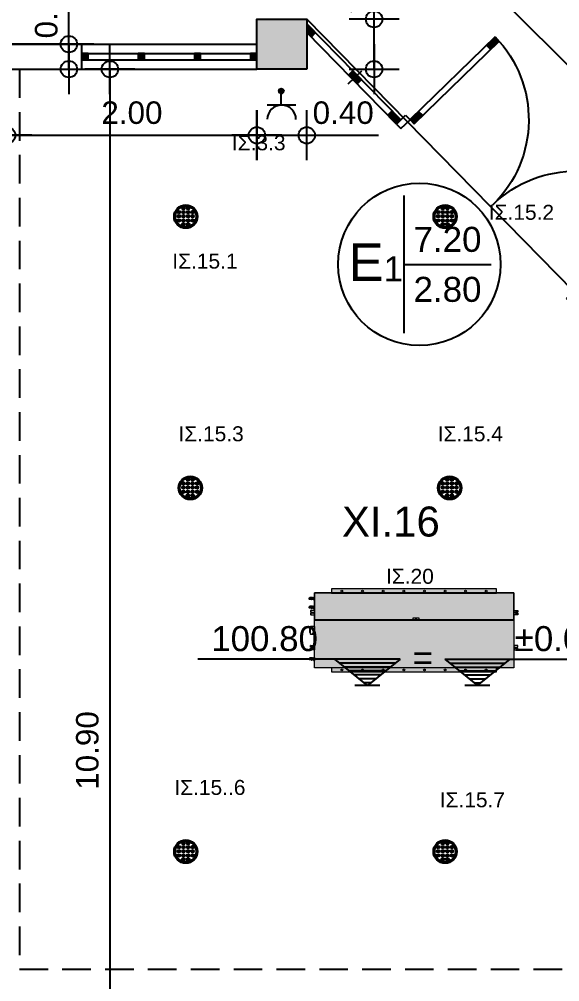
# Model space of a CAD drawing. Header units: metres. Extents: x 0 to 132, y -109 to 310.
# Drawn here: x 33.32 to 37.64, y 25.38 to 33.08 of the extents above; entities that cross this region are included whole.
import ezdxf
from ezdxf.enums import TextEntityAlignment as Align

# ---------------------------------------------------------------- set-up
doc = ezdxf.new("R2010")
doc.units = ezdxf.units.M
doc.header["$LTSCALE"] = 0.036
doc.linetypes.add('HIDDEN', pattern=[9.525, 6.35, -3.175])
doc.layers.get('0').update_dxf_attribs({"color": 252})
doc.layers.get('Defpoints').update_dxf_attribs({"color": 252})
for name, color, linetype in [('arxitektonika', 254, 'Continuous'), ('DIMBLK', 252, 'Continuous'), ('electext', 20, 'Continuous'), ('HLEK-SYMBOL', 3, 'Continuous'), ('HLEK_FL001_SYMBOLS', 230, 'Continuous'), ('mihanologika text', 20, 'Continuous'), ('Parathira', 252, 'Continuous')]:
    doc.layers.add(name, color=color, linetype=linetype)
doc.layers.add('axel', color=170, linetype='Continuous', lineweight=0)
doc.styles.add('COMU-N', font='arial.ttf')
doc.styles.get("Standard").update_dxf_attribs({"font": 'arial.ttf'})
doc.dimstyles.new('CADWDOT', dxfattribs={"dimscale": 0.1, "dimtxt": 1.8, "dimasz": 0.08, "dimexe": 2, "dimexo": 0, "dimgap": 0.09, "dimtad": 0, "dimrnd": 0.001, "dimzin": 0, "dimdsep": 46, "dimtxsty": 'Standard', "dimblk1": 'ARTDIM', "dimblk2": 'ARTDIM', "dimsah": 1, "dimcen": 0.09, "dimdle": 0.05, "dimse1": 1, "dimse2": 1, "dimadec": 0, "dimazin": 0, "dimtfac": 1, "dimtmove": 0, "dimatfit": 3, "dimldrblk": 'ARTDIM', "dimfxl": 2, "dimtvp": 0.9999, "dimtolj": 1, "dimtzin": 0, "dimarcsym": 0})

# ---------------------------------------------------------------- blocks, each defined once
blk = doc.blocks.new('A$C0B4D681C')
at = {"layer": 'Parathira'}
for p, q in [((0, 0.025), (0, -0.025)), ((0.05, 0.025), (0, 0.025)), ((0, 0.025), (1.4, 0.025)), ((0, 0.015), (0.05, 0.015)), ((0, 0.005), (0.05, 0.005)), ((0.05, -0.025), (0.05, 0.025)), ((0.45, 0.025), (0.45, -0.025)), ((0.5, 0.025), (0.45, 0.025)), ((0.45, 0.015), (0.5, 0.015)), ((0.45, 0.005), (0.5, 0.005)), ((0.5, -0.025), (0.5, 0.025)), ((0.9, 0.025), (0.9, -0.025)), ((0.95, 0.025), (0.9, 0.025)), ((0.9, 0.015), (0.95, 0.015)), ((0.9, 0.005), (0.95, 0.005)), ((0.95, -0.025), (0.95, 0.025)), ((1.35, 0.025), (1.35, -0.025)), ((1.4, 0.025), (1.35, 0.025)), ((1.35, 0.015), (1.4, 0.015)), ((1.35, 0.005), (1.4, 0.005)), ((1.4, -0.025), (1.4, 0.025)), ((0, -0.005), (0.05, -0.005)), ((0, -0.015), (0.05, -0.015)), ((0, -0.025), (0.05, -0.025)), ((0, -0.025), (1.4, -0.025)), ((0.45, -0.005), (0.5, -0.005)), ((0.45, -0.015), (0.5, -0.015)), ((0.45, -0.025), (0.5, -0.025)), ((0.9, -0.005), (0.95, -0.005)), ((0.9, -0.015), (0.95, -0.015)), ((0.9, -0.025), (0.95, -0.025)), ((1.35, -0.005), (1.4, -0.005)), ((1.35, -0.015), (1.4, -0.015)), ((1.35, -0.025), (1.4, -0.025))]:
    blk.add_line(p, q, dxfattribs=at)
blk = doc.blocks.new('ARTDIM')
at = {"layer": 'DIMBLK'}
for p, q in [((0, -24.9975), (0, 24.9975)), ((-24.9975, 0), (24.9975, 0))]:
    blk.add_line(p, q, dxfattribs=at)
blk.add_circle((0, 0), 8.25, dxfattribs=at)
blk = doc.blocks.new('*D220')
at = {"layer": 'arxitektonika', "color": 0, "lineweight": -2}
blk.add_line((33.2262, 32.1546), (35.2102, 32.1546), dxfattribs=at)
at = {"layer": 'Defpoints', "color": 0, "transparency": 16777216}
for p in [(33.2182, 32.683), (35.2182, 32.683), (35.2182, 32.1546)]:
    blk.add_point(p, dxfattribs=at)
at = {"layer": 'arxitektonika', "color": 0, "lineweight": -2, "xscale": 0.008, "yscale": 0.008, "zscale": 0.008, "rotation": 180}
blk.add_blockref('ARTDIM', (33.2182, 32.1546), dxfattribs=at)
at = {"layer": 'arxitektonika', "color": 0, "lineweight": -2, "xscale": 0.008, "yscale": 0.008, "zscale": 0.008}
blk.add_blockref('ARTDIM', (35.2182, 32.1546), dxfattribs=at)
at = {"layer": 'arxitektonika', "color": 0, "insert": (34.2182, 32.3345), "char_height": 0.18, "attachment_point": 5}
blk.add_mtext('\\A1;2.00', dxfattribs=at)
blk = doc.blocks.new('*D221')
at = {"layer": 'arxitektonika', "color": 0, "lineweight": -2}
for p, q in [((35.2262, 32.1546), (35.6102, 32.1546)), ((35.6182, 32.1546), (36.1927, 32.1546))]:
    blk.add_line(p, q, dxfattribs=at)
at = {"layer": 'Defpoints', "color": 0, "transparency": 16777216}
for p in [(35.2182, 32.683), (35.6182, 32.683), (35.6182, 32.1546)]:
    blk.add_point(p, dxfattribs=at)
at = {"layer": 'arxitektonika', "color": 0, "lineweight": -2, "xscale": 0.008, "yscale": 0.008, "zscale": 0.008, "rotation": 180}
blk.add_blockref('ARTDIM', (35.2182, 32.1546), dxfattribs=at)
at = {"layer": 'arxitektonika', "color": 0, "lineweight": -2, "xscale": 0.008, "yscale": 0.008, "zscale": 0.008}
blk.add_blockref('ARTDIM', (35.6182, 32.1546), dxfattribs=at)
at = {"layer": 'arxitektonika', "color": 0, "insert": (35.9095, 32.3345), "char_height": 0.18, "attachment_point": 5}
blk.add_mtext('\\A1;0.40', dxfattribs=at)
blk = doc.blocks.new('*D222')
at = {"layer": 'arxitektonika', "color": 0, "lineweight": -2}
for p, q in [((36.1569, 33.083), (36.1569, 33.6576)), ((36.1569, 32.691), (36.1569, 33.075))]:
    blk.add_line(p, q, dxfattribs=at)
at = {"layer": 'Defpoints', "color": 0, "transparency": 16777216}
for p in [(35.7284, 33.083), (36.1569, 33.083), (35.7284, 32.683)]:
    blk.add_point(p, dxfattribs=at)
at = {"layer": 'arxitektonika', "color": 0, "lineweight": -2, "xscale": 0.008, "yscale": 0.008, "zscale": 0.008}
for p, rotation in [((36.1569, 33.083), 90), ((36.1569, 32.683), 270)]:
    blk.add_blockref('ARTDIM', p, dxfattribs=dict(at, rotation=rotation))
at = {"layer": 'arxitektonika', "color": 0, "insert": (35.9769, 33.3743), "char_height": 0.18, "attachment_point": 5, "rotation": 90}
blk.add_mtext('\\A1;0.40', dxfattribs=at)
blk = doc.blocks.new('*D223')
at = {"layer": 'arxitektonika', "color": 0, "lineweight": -2}
for p, q in [((33.7134, 32.883), (33.7134, 33.4576)), ((33.7134, 32.691), (33.7134, 32.875))]:
    blk.add_line(p, q, dxfattribs=at)
at = {"layer": 'Defpoints', "color": 0, "transparency": 16777216}
for p in [(33.7134, 32.883), (33.8182, 32.883), (33.8182, 32.683)]:
    blk.add_point(p, dxfattribs=at)
at = {"layer": 'arxitektonika', "color": 0, "lineweight": -2, "xscale": 0.008, "yscale": 0.008, "zscale": 0.008}
for p, rotation in [((33.7134, 32.883), 90), ((33.7134, 32.683), 270)]:
    blk.add_blockref('ARTDIM', p, dxfattribs=dict(at, rotation=rotation))
at = {"layer": 'arxitektonika', "color": 0, "insert": (33.5334, 33.1743), "char_height": 0.18, "attachment_point": 5, "rotation": 90}
blk.add_mtext('\\A1;0.20', dxfattribs=at)
blk = doc.blocks.new('*D235')
at = {"layer": 'arxitektonika', "color": 0, "lineweight": -2}
blk.add_line((34.0421, 32.675), (34.0421, 21.791), dxfattribs=at)
at = {"layer": 'Defpoints', "color": 0, "transparency": 16777216}
for p in [(33.5134, 32.683), (33.5134, 21.783), (34.0421, 21.783)]:
    blk.add_point(p, dxfattribs=at)
at = {"layer": 'arxitektonika', "color": 0, "lineweight": -2, "xscale": 0.008, "yscale": 0.008, "zscale": 0.008}
for p, rotation in [((34.0421, 32.683), 90), ((34.0421, 21.783), 270)]:
    blk.add_blockref('ARTDIM', p, dxfattribs=dict(at, rotation=rotation))
at = {"layer": 'arxitektonika', "color": 0, "insert": (33.8621, 27.233), "char_height": 0.18, "attachment_point": 5, "rotation": 90}
blk.add_mtext('\\A1;10.90', dxfattribs=at)
blk = doc.blocks.new('CWWD1D')
for p, q in [((0, 0.5), (0, 0)), ((0.005, 0.45), (0.005, 0.5)), ((0.01, 0.45), (0.01, 0.4999)), ((0.015, 0.45), (0.015, 0.4998)), ((0.02, 0.45), (0.02, 0.4996)), ((0.025, 0), (0.025, 0.4994)), ((0.975, 0), (0.975, 0.4994)), ((0.98, 0.45), (0.98, 0.4996)), ((0.985, 0.45), (0.985, 0.4998)), ((0.99, 0.45), (0.99, 0.4999)), ((0.995, 0.45), (0.995, 0.5)), ((1, 0.5), (1, 0)), ((0.025, 0.45), (0, 0.45)), ((0.975, 0.45), (1, 0.45)), ((0.025, 0.05), (0, 0.05)), ((0.005, 0), (0.005, 0.05)), ((0.01, 0), (0.01, 0.05)), ((0.015, 0), (0.015, 0.05)), ((0.02, 0), (0.02, 0.05)), ((0.975, 0.05), (1, 0.05)), ((0.98, 0), (0.98, 0.05)), ((0.985, 0), (0.985, 0.05)), ((0.99, 0), (0.99, 0.05)), ((0.995, 0), (0.995, 0.05)), ((0, 0), (0.025, 0)), ((1, 0), (0.975, 0))]:
    blk.add_line(p, q)
for centre, start, end in [((0, 0), 0, 90), ((1, 0), 90, 180)]:
    blk.add_arc(centre, 0.5, start, end)
blk = doc.blocks.new('A$C24E35B0E')
at = {"layer": 'Parathira'}
for p, q in [((0, 0), (0.0723, 0.0723)), ((0.0017, 0.0017), (0, 0)), ((0, 0), (0.0354, -0.0354)), ((0.0354, -0.0354), (0.1077, 0.037)), ((0.0723, 0.0723), (0.1077, 0.037)), ((1.3789, -1.3788), (1.4494, -1.3083)), ((1.4494, -1.3083), (1.4846, -1.3436)), ((1.3789, -1.3788), (1.4141, -1.4141)), ((1.4846, -1.3436), (1.4141, -1.4141))]:
    blk.add_line(p, q, dxfattribs=at)
at = {"layer": 'Parathira', "xscale": -1.900000000000001, "yscale": 1.899999999999999, "zscale": 1.9, "rotation": 314.9216988871364}
blk.add_blockref('CWWD1D', (1.4494, -1.3083), dxfattribs=at)
blk = doc.blocks.new('gJ6_a14')
at = {"linetype": 'Continuous'}
for p, q in [((-0.1176, 0.1119), (0.113, 0.1119)), ((0, 0.1119), (0, 0))]:
    blk.add_line(p, q, dxfattribs=at)
blk.add_arc((-0.0023, 0.2279), 0.1153, 180, 358.95657, dxfattribs=at)
blk = doc.blocks.new('*X789')
at = {"color": 0}
for p, q in [((15.598, 2.587), (15.737, 2.727)), ((15.598, 2.622), (15.702, 2.727)), ((15.601, 2.607), (15.609, 2.616)), ((15.604, 2.646), (15.605, 2.647)), ((15.605, 2.559), (15.765, 2.719)), ((15.605, 2.577), (15.614, 2.585)), ((15.609, 2.652), (15.618, 2.66)), ((15.611, 2.547), (15.618, 2.554)), ((15.614, 2.621), (15.623, 2.63)), ((15.617, 2.536), (15.789, 2.707)), ((15.618, 2.59), (15.627, 2.599)), ((15.623, 2.665), (15.631, 2.674)), ((15.623, 2.559), (15.631, 2.568)), ((15.627, 2.634), (15.636, 2.643)), ((15.627, 2.528), (15.636, 2.537)), ((15.631, 2.603), (15.64, 2.612)), ((15.633, 2.516), (15.808, 2.691)), ((15.636, 2.678), (15.645, 2.687)), ((15.636, 2.572), (15.645, 2.581)), ((15.64, 2.647), (15.649, 2.656)), ((15.64, 2.541), (15.649, 2.55)), ((15.645, 2.616), (15.654, 2.625)), ((15.645, 2.51), (15.654, 2.519)), ((15.649, 2.691), (15.658, 2.7)), ((15.649, 2.585), (15.658, 2.594)), ((15.653, 2.501), (15.824, 2.672)), ((15.654, 2.66), (15.662, 2.669)), ((15.654, 2.554), (15.662, 2.563)), ((15.658, 2.63), (15.667, 2.638)), ((15.658, 2.523), (15.667, 2.532)), ((15.662, 2.705), (15.671, 2.714)), ((15.662, 2.599), (15.671, 2.607)), ((15.664, 2.494), (15.671, 2.501)), ((15.667, 2.674), (15.676, 2.683)), ((15.667, 2.568), (15.676, 2.577)), ((15.671, 2.643), (15.68, 2.652)), ((15.671, 2.537), (15.68, 2.546)), ((15.676, 2.718), (15.678, 2.721)), ((15.676, 2.489), (15.836, 2.648)), ((15.676, 2.612), (15.685, 2.621)), ((15.676, 2.506), (15.685, 2.515)), ((15.68, 2.687), (15.689, 2.696)), ((15.68, 2.581), (15.689, 2.59)), ((15.685, 2.656), (15.693, 2.665)), ((15.685, 2.55), (15.693, 2.559)), ((15.689, 2.625), (15.698, 2.634)), ((15.689, 2.519), (15.698, 2.528)), ((15.693, 2.7), (15.702, 2.709)), ((15.693, 2.594), (15.702, 2.603)), ((15.693, 2.488), (15.702, 2.497)), ((15.698, 2.669), (15.707, 2.678)), ((15.698, 2.563), (15.707, 2.572)), ((15.702, 2.638), (15.711, 2.647)), ((15.702, 2.532), (15.711, 2.541)), ((15.705, 2.482), (15.843, 2.62)), ((15.707, 2.714), (15.715, 2.722)), ((15.707, 2.607), (15.715, 2.616)), ((15.707, 2.501), (15.715, 2.51)), ((15.711, 2.683), (15.72, 2.691)), ((15.711, 2.577), (15.72, 2.585)), ((15.715, 2.652), (15.724, 2.66)), ((15.715, 2.546), (15.724, 2.554)), ((15.72, 2.727), (15.721, 2.728)), ((15.72, 2.621), (15.729, 2.63)), ((15.72, 2.515), (15.729, 2.523)), ((15.724, 2.696), (15.733, 2.705)), ((15.724, 2.59), (15.733, 2.599)), ((15.724, 2.484), (15.733, 2.493)), ((15.729, 2.665), (15.738, 2.674)), ((15.729, 2.559), (15.738, 2.568)), ((15.733, 2.634), (15.742, 2.643)), ((15.733, 2.528), (15.742, 2.537)), ((15.738, 2.709), (15.746, 2.718)), ((15.738, 2.603), (15.746, 2.612)), ((15.738, 2.497), (15.746, 2.506)), ((15.741, 2.482), (15.842, 2.584)), ((15.742, 2.678), (15.751, 2.687)), ((15.742, 2.572), (15.751, 2.581)), ((15.746, 2.647), (15.755, 2.656)), ((15.746, 2.541), (15.755, 2.55)), ((15.751, 2.722), (15.752, 2.724)), ((15.751, 2.616), (15.76, 2.625)), ((15.751, 2.51), (15.76, 2.519)), ((15.755, 2.691), (15.764, 2.7)), ((15.755, 2.585), (15.764, 2.594)), ((15.76, 2.66), (15.768, 2.669)), ((15.76, 2.554), (15.768, 2.563)), ((15.764, 2.63), (15.773, 2.638)), ((15.764, 2.523), (15.773, 2.532)), ((15.768, 2.705), (15.777, 2.714)), ((15.768, 2.599), (15.777, 2.607)), ((15.768, 2.493), (15.777, 2.501)), ((15.773, 2.674), (15.782, 2.683)), ((15.773, 2.568), (15.782, 2.577)), ((15.777, 2.643), (15.786, 2.652)), ((15.777, 2.537), (15.786, 2.546)), ((15.782, 2.612), (15.791, 2.621)), ((15.782, 2.506), (15.791, 2.515)), ((15.786, 2.687), (15.795, 2.696)), ((15.786, 2.581), (15.795, 2.59)), ((15.791, 2.656), (15.799, 2.665)), ((15.791, 2.55), (15.799, 2.559)), ((15.795, 2.625), (15.804, 2.634)), ((15.795, 2.519), (15.804, 2.528)), ((15.799, 2.594), (15.808, 2.603)), ((15.804, 2.669), (15.813, 2.678)), ((15.804, 2.563), (15.813, 2.572)), ((15.808, 2.638), (15.817, 2.647)), ((15.808, 2.532), (15.817, 2.541)), ((15.813, 2.607), (15.822, 2.616)), ((15.817, 2.577), (15.826, 2.585)), ((15.822, 2.652), (15.83, 2.66)), ((15.822, 2.546), (15.83, 2.554)), ((15.826, 2.621), (15.835, 2.63)), ((15.83, 2.59), (15.839, 2.599)), ((15.835, 2.559), (15.835, 2.56)), ((15.839, 2.634), (15.84, 2.635)), ((15.844, 2.603), (15.844, 2.603))]:
    blk.add_line(p, q, dxfattribs=at)
blk = doc.blocks.new('GJ6_A78')
at = {"layer": 'HLEK-SYMBOL', "color": 0, "linetype": 'Continuous'}
blk.add_circle((0, 0), 0.0989, dxfattribs=at)
at = {"layer": 'HLEK-SYMBOL', "color": 0, "xscale": 0.8, "yscale": 0.8, "zscale": 0.8}
blk.add_blockref('*X789', (-12.576, -2.084), dxfattribs=at)
blk = doc.blocks.new('priza')
at = {"layer": 'HLEK_FL001_SYMBOLS', "xscale": 0.1951472641207488, "yscale": 0.1951472641207488, "zscale": 0.1951472641207488}
blk.add_blockref('GJ6_A78', (87.4, -100.4953), dxfattribs=at)
at = {"layer": 'HLEK_FL001_SYMBOLS', "rotation": 180}
blk.add_blockref('gJ6_a14', (87.4, -100.4952), dxfattribs=at)
blk = doc.blocks.new('led downlight 26W xoneyto 18cm')
at = {"layer": 'HLEK_FL001_SYMBOLS'}
h = blk.add_hatch(color=256, dxfattribs=at)
h.paths.add_polyline_path([(45.0105, 62.6523, 1), (45.1976, 62.6523, 1)])
h.paths.add_polyline_path([(45.1872, 62.6523, 1), (45.0209, 62.6523, 1)], flags=16)
at = {"layer": 'HLEK_FL001_SYMBOLS', "linetype": 'Continuous', "lineweight": 0}
h = blk.add_hatch(color=11, dxfattribs=at)
h.dxf.hatch_style = 1
h.paths.add_polyline_path([(45.062, 62.688, 1), (45.0351, 62.688, 1)])
h = blk.add_hatch(color=11, dxfattribs=at)
h.dxf.hatch_style = 1
h.paths.add_polyline_path([(45.0985, 62.7188, 1), (45.0716, 62.7188, 1)])
h = blk.add_hatch(color=11, dxfattribs=at)
h.dxf.hatch_style = 1
h.paths.add_polyline_path([(45.0985, 62.688, 1), (45.0716, 62.688, 1)])
h = blk.add_hatch(color=11, dxfattribs=at)
h.dxf.hatch_style = 1
h.paths.add_polyline_path([(45.1355, 62.7188, 1), (45.1087, 62.7188, 1)])
h = blk.add_hatch(color=11, dxfattribs=at)
h.dxf.hatch_style = 1
h.paths.add_polyline_path([(45.1355, 62.688, 1), (45.1087, 62.688, 1)])
h = blk.add_hatch(color=11, dxfattribs=at)
h.dxf.hatch_style = 1
h.paths.add_polyline_path([(45.172, 62.688, 1), (45.1452, 62.688, 1)])
h = blk.add_hatch(color=11, dxfattribs=at)
h.dxf.hatch_style = 1
h.paths.add_polyline_path([(45.062, 62.6556, 1), (45.0351, 62.6556, 1)])
h = blk.add_hatch(color=11, dxfattribs=at)
h.dxf.hatch_style = 1
h.paths.add_polyline_path([(45.062, 62.6219, 1), (45.0351, 62.6219, 1)])
h = blk.add_hatch(color=11, dxfattribs=at)
h.dxf.hatch_style = 1
h.paths.add_polyline_path([(45.0985, 62.6556, 1), (45.0716, 62.6556, 1)])
h = blk.add_hatch(color=11, dxfattribs=at)
h.dxf.hatch_style = 1
h.paths.add_polyline_path([(45.0985, 62.6219, 1), (45.0716, 62.6219, 1)])
h = blk.add_hatch(color=11, dxfattribs=at)
h.dxf.hatch_style = 1
h.paths.add_polyline_path([(45.0985, 62.5906, 1), (45.0716, 62.5906, 1)])
h = blk.add_hatch(color=11, dxfattribs=at)
h.dxf.hatch_style = 1
h.paths.add_polyline_path([(45.1355, 62.6556, 1), (45.1087, 62.6556, 1)])
h = blk.add_hatch(color=11, dxfattribs=at)
h.dxf.hatch_style = 1
h.paths.add_polyline_path([(45.1355, 62.6219, 1), (45.1087, 62.6219, 1)])
h = blk.add_hatch(color=11, dxfattribs=at)
h.dxf.hatch_style = 1
h.paths.add_polyline_path([(45.1355, 62.5906, 1), (45.1087, 62.5906, 1)])
h = blk.add_hatch(color=11, dxfattribs=at)
h.dxf.hatch_style = 1
h.paths.add_polyline_path([(45.172, 62.6556, 1), (45.1452, 62.6556, 1)])
h = blk.add_hatch(color=11, dxfattribs=at)
h.dxf.hatch_style = 1
h.paths.add_polyline_path([(45.172, 62.6219, 1), (45.1452, 62.6219, 1)])
at = {"layer": 'HLEK_FL001_SYMBOLS'}
for radius in [0.0936, 0.0831]:
    blk.add_circle((45.1041, 62.6523), radius, dxfattribs=at)
at = {"layer": 'HLEK_FL001_SYMBOLS', "linetype": 'Continuous', "lineweight": 0}
for centre in [(45.0486, 62.688), (45.0851, 62.7188), (45.0851, 62.688), (45.1221, 62.7188), (45.1221, 62.688), (45.1586, 62.688), (45.0486, 62.6556), (45.0486, 62.6219), (45.0851, 62.6556), (45.0851, 62.6219), (45.0851, 62.5906), (45.1221, 62.6556), (45.1221, 62.6219), (45.1221, 62.5906), (45.1586, 62.6556), (45.1586, 62.6219)]:
    blk.add_circle(centre, 0.0134, dxfattribs=at)
blk = doc.blocks.new('A$C5A126718')
at = {"layer": 'axel'}
for p, q in [((-0.0317, 0.0343), (-0.0317, 0.0321)), ((-0.0301, 0.0343), (-0.0317, 0.0343)), ((-0.0317, 0.0321), (-0.0317, 0.0236)), ((-0.0317, 0.0321), (-0.0301, 0.0321)), ((-0.0317, 0.0236), (-0.0301, 0.0236)), ((-0.0317, 0.0236), (-0.0317, 0.0214)), ((-0.0301, 0.0214), (-0.0317, 0.0214)), ((-0.0301, 0.0129), (-0.0317, 0.0129)), ((-0.0317, 0.0129), (-0.0317, 0.0107)), ((-0.0317, 0.0107), (-0.0301, 0.0107)), ((-0.0317, 0.0107), (-0.0317, 0.0021)), ((-0.0317, 0.0021), (-0.0301, 0.0021)), ((-0.0317, 0.0021), (-0.0317, 0)), ((-0.0301, 0), (-0.0317, 0)), ((-0.0012, 0.0343), (-0.0301, 0.0343)), ((-0.0301, 0.0343), (-0.0301, 0.0321)), ((-0.0301, 0.0321), (-0.0301, 0.0236)), ((-0.0301, 0.0236), (-0.0301, 0.0214)), ((-0.0301, 0.0214), (-0.0131, 0.0214)), ((-0.0301, 0.0129), (-0.0301, 0.0107)), ((-0.0131, 0.0129), (-0.0301, 0.0129)), ((-0.0301, 0.0107), (-0.0301, 0.0021)), ((-0.0301, 0.0021), (-0.0301, 0)), ((-0.0301, 0), (-0.0012, 0)), ((-0.0012, 0.0343), (0, 0.0343)), ((-0.0012, 0.0343), (-0.0012, 0.033)), ((-0.0012, 0.033), (-0.0012, 0.03)), ((-0.0012, 0.03), (-0.0012, 0.0271)), ((-0.0012, 0.0271), (0, 0.0271)), ((-0.0012, 0.027), (-0.0012, 0.0271)), ((-0.0012, 0.0073), (-0.0012, 0.027)), ((-0.0012, 0.0071), (-0.0012, 0.0073)), ((-0.0012, 0.0071), (0, 0.0071)), ((-0.0012, 0.0071), (-0.0012, 0.0043)), ((-0.0012, 0.0043), (-0.0012, 0.0013)), ((-0.0012, 0.0013), (-0.0012, 0)), ((-0.0012, 0), (0, 0)), ((0.0004, 0.0271), (0.0004, 0.0343)), ((0.0004, 0.0271), (0.0004, 0.0343)), ((0.0004, 0.0211), (0.0004, 0.0271)), ((0.0004, 0.0211), (0.0004, 0.0271)), ((0.0004, 0.0207), (0.0004, 0.0211)), ((0.0004, 0.0207), (0.0004, 0.0211)), ((0.0004, 0.0186), (0.0004, 0.0207)), ((0.0004, 0.0186), (0.0004, 0.0207)), ((0.0004, 0.0157), (0.0004, 0.0186)), ((0.0004, 0.0157), (0.0004, 0.0186)), ((0.0004, 0.0136), (0.0004, 0.0157)), ((0.0004, 0.0136), (0.0004, 0.0157)), ((0.0004, 0.0132), (0.0004, 0.0136)), ((0.0004, 0.0132), (0.0004, 0.0136)), ((0.0004, 0.0071), (0.0004, 0.0132)), ((0.0004, 0.0071), (0.0004, 0.0132)), ((0.0004, 0), (0.0004, 0.0071)), ((0.0004, 0), (0.0004, 0.0071))]:
    blk.add_line(p, q, dxfattribs=at)
blk.add_arc((-0.0131, 0.0171), 0.00429, 270, 90, dxfattribs=at)
blk = doc.blocks.new('A$C3A54651E')
at = {"layer": 'axel'}
for p, q in [((0.0091, 0.0228), (0, 0.0228)), ((0, 0.0228), (0, 0)), ((0.0091, 0), (0, 0)), ((0.0091, 0), (0.0091, 0.0228)), ((0.0091, 0.0171), (0.0162, 0.0171)), ((0.0091, 0.0057), (0.0162, 0.0057)), ((0.0162, 0.019), (0.0166, 0.0193)), ((0.0162, 0.0038), (0.0162, 0.019)), ((0.0162, 0.0038), (0.0166, 0.0035)), ((0.0166, 0.0035), (0.0166, 0.0193)), ((0.0166, 0.0193), (0.0184, 0.0193)), ((0.0166, 0.0035), (0.0184, 0.0035)), ((0.0184, 0.02), (0.0184, 0.0199)), ((0.0184, 0.02), (0.0184, 0.02)), ((0.0184, 0.0199), (0.0184, 0.0193)), ((0.0184, 0.0193), (0.0184, 0.0153)), ((0.0184, 0.0153), (0.0184, 0.0067)), ((0.0184, 0.0067), (0.0184, 0.0035)), ((0.0184, 0.0035), (0.0184, 0.0028)), ((0.0184, 0.0028), (0.0184, 0.0028)), ((0.0191, 0.0202), (0.0254, 0.0202)), ((0.0191, 0.0197), (0.0254, 0.0197)), ((0.0191, 0.0109), (0.0254, 0.0109)), ((0.0191, 0.0026), (0.0254, 0.0026)), ((0.0262, 0.0199), (0.0262, 0.02)), ((0.0262, 0.02), (0.0262, 0.02)), ((0.0262, 0.0182), (0.0262, 0.0199)), ((0.0262, 0.0153), (0.0262, 0.0182)), ((0.0262, 0.0182), (0.0284, 0.0182)), ((0.0262, 0.0067), (0.0262, 0.0153)), ((0.0262, 0.0046), (0.0262, 0.0067)), ((0.0262, 0.0028), (0.0262, 0.0046)), ((0.0262, 0.0046), (0.0284, 0.0046)), ((0.0262, 0.0028), (0.0262, 0.0028)), ((0.0284, 0.0193), (0.037, 0.0193)), ((0.0284, 0.0182), (0.0284, 0.0193)), ((0.0284, 0.0046), (0.0284, 0.0182)), ((0.0284, 0.0035), (0.0284, 0.0046)), ((0.0284, 0.0035), (0.037, 0.0035)), ((0.037, 0.0035), (0.037, 0.0193)), ((0.0373, 0.019), (0.037, 0.0193)), ((0.0373, 0.0037), (0.037, 0.0035)), ((0.0373, 0.0182), (0.0373, 0.019)), ((0.0373, 0.0046), (0.0373, 0.0182)), ((0.0373, 0.0182), (0.0403, 0.0182)), ((0.0373, 0.0037), (0.0373, 0.0046)), ((0.0373, 0.0046), (0.0403, 0.0046)), ((0.0403, 0.0046), (0.0403, 0.0182)), ((0.0423, 0.0162), (0.0403, 0.0182)), ((0.0423, 0.0066), (0.0403, 0.0046)), ((0.0423, 0.0066), (0.0423, 0.0162))]:
    blk.add_line(p, q, dxfattribs=at)
for points in [[(0.0191, 0.0202, 0.004311), (0.019, 0.0202, 0.005535), (0.0188, 0.0202, 0.007292), (0.0187, 0.0201, 0.009929), (0.0186, 0.0201), (0.0186, 0.0201, 0.019665), (0.0185, 0.02, 0.032685), (0.0184, 0.02, 0.060642), (0.0184, 0.02), (0.0184, 0.02)], [(0.0184, 0.0199, 0.159929), (0.0184, 0.0199, 0.090191), (0.0184, 0.0199, 0.0462), (0.0184, 0.0199, 0.02623), (0.0185, 0.0198), (0.0186, 0.0198, 0.013719), (0.0187, 0.0198, 0.009481), (0.0188, 0.0198, 0.006867), (0.0189, 0.0197, 0.005151), (0.0191, 0.0197)], [(0.0191, 0.0197, 0.015295), (0.0188, 0.0186, 0.017604), (0.0186, 0.0175), (0.0185, 0.0169, 0.02245), (0.0184, 0.0158), (0.0184, 0.0153)], [(0.0184, 0.0153, 0.023182), (0.0184, 0.0142, 0.022013), (0.0186, 0.0131), (0.0187, 0.0125, 0.017076), (0.0189, 0.0114), (0.0191, 0.0109)], [(0.0191, 0.0109, 0.016103), (0.0188, 0.0098, 0.018613), (0.0186, 0.0088), (0.0185, 0.0083, 0.023826), (0.0184, 0.0072), (0.0184, 0.0067)], [(0.0184, 0.0067, 0.024647), (0.0184, 0.0057, 0.023359), (0.0186, 0.0046), (0.0187, 0.0041, 0.018023), (0.0189, 0.0031), (0.0191, 0.0026)], [(0.0191, 0.0026, -0.004311), (0.019, 0.0026, -0.005535), (0.0188, 0.0026, -0.007292), (0.0187, 0.0027, -0.009929), (0.0186, 0.0027), (0.0186, 0.0027, -0.019665), (0.0185, 0.0027, -0.032685), (0.0184, 0.0028, -0.060642), (0.0184, 0.0028), (0.0184, 0.0028)], [(0.0262, 0.02, 0.102242), (0.0262, 0.02, 0.051435), (0.0261, 0.02, 0.028507), (0.0261, 0.0201, 0.01755), (0.026, 0.0201), (0.0259, 0.0201, 0.009159), (0.0258, 0.0201, 0.006785), (0.0257, 0.0202, 0.005184), (0.0255, 0.0202), (0.0254, 0.0202)], [(0.0254, 0.0197, 0.004812), (0.0256, 0.0197, 0.00636), (0.0258, 0.0198, 0.008685), (0.0259, 0.0198, 0.012384), (0.026, 0.0198), (0.0261, 0.0198, 0.023143), (0.0261, 0.0199, 0.039656), (0.0262, 0.0199, 0.07579), (0.0262, 0.0199, 0.144125), (0.0262, 0.0199)], [(0.0262, 0.0153, 0.023214), (0.0262, 0.0164, 0.02204), (0.026, 0.0175), (0.0259, 0.018, 0.017046), (0.0256, 0.0191), (0.0254, 0.0197)], [(0.0254, 0.0109, 0.01528), (0.0258, 0.012, 0.017585), (0.026, 0.013), (0.0261, 0.0136, 0.022468), (0.0262, 0.0147), (0.0262, 0.0153)], [(0.0262, 0.0067, 0.024685), (0.0262, 0.0078, 0.023392), (0.026, 0.0088), (0.0259, 0.0093, 0.017988), (0.0256, 0.0103), (0.0254, 0.0109)], [(0.0254, 0.0026, 0.016073), (0.0258, 0.0036, 0.018575), (0.026, 0.0046), (0.0261, 0.0052, 0.023861), (0.0262, 0.0062), (0.0262, 0.0067)], [(0.0262, 0.0028, -0.102242), (0.0262, 0.0028, -0.051435), (0.0261, 0.0028, -0.028507), (0.0261, 0.0027, -0.01755), (0.026, 0.0027), (0.0259, 0.0027, -0.009159), (0.0258, 0.0026, -0.006785), (0.0257, 0.0026, -0.005184), (0.0255, 0.0026), (0.0254, 0.0026)]]:
    blk.add_lwpolyline(points, format="xyb", dxfattribs=at)
blk = doc.blocks.new('A$C531E15D6')
at = {"layer": 'axel'}
for p, q in [((-0.0003, 0.0241), (-0.0003, -0.0359)), ((-0.0003, 0.0241), (0.0009, 0.0241)), ((-0.0003, 0.0134), (0, 0.0134)), ((-0.0003, 0.0113), (0, 0.0113)), ((-0.0003, 0.0066), (-0.0003, 0.0031)), ((-0.0003, 0.0066), (-0.0003, 0.0031)), ((0, 0.0059), (-0.0003, 0.0059)), ((-0.0003, 0.0031), (-0.0003, -0.0276)), ((0.0021, 0.0241), (0, 0.022)), ((0, 0.0059), (0, 0.022)), ((0, -0.0059), (0, 0.0059)), ((0, -0.0059), (0, 0.0059)), ((0.0012, 0.0241), (0.0009, 0.0241)), ((0.0012, 0.0241), (0.0009, 0.0241)), ((0.0012, 0.0241), (0.0021, 0.0241)), ((0.0021, 0.0241), (0.0321, 0.0241)), ((0.0021, 0.0241), (0.0321, 0.0241)), ((0.0321, 0.0241), (0.0343, 0.022)), ((0.0343, 0.022), (0.0343, 0.0134)), ((0.0343, 0.022), (0.0343, 0.0134)), ((0.0343, 0.0134), (0.0343, -0.0251)), ((0.0343, 0.0134), (0.0343, -0.0251)), ((0.038, 0.0127), (0.0343, 0.0128)), ((0.0347, 0.0056), (0.0343, 0.0056)), ((0.0347, 0.0056), (0.0347, -0.0059)), ((0.0357, 0.0099), (0.0357, 0.0045)), ((0.04, 0.0099), (0.0357, 0.0099)), ((0.0357, 0.0045), (0.0357, 0.0038)), ((0.0357, 0.0045), (0.0357, 0.0038)), ((0.0357, 0.0038), (0.0357, -0.0059)), ((0.0357, 0.0038), (0.0357, -0.0059)), ((0.038, 0.0127), (0.038, 0.0099)), ((0.04, 0.0099), (0.04, -0.0059)), ((0, -0.0176), (-0.0003, -0.0176)), ((-0.0003, -0.023), (0, -0.023)), ((-0.0003, -0.0251), (0, -0.0251)), ((-0.0003, -0.0276), (-0.0003, -0.0312)), ((-0.0003, -0.0276), (-0.0003, -0.0312)), ((-0.0003, -0.0359), (0.0021, -0.0359)), ((0, -0.0176), (0, -0.0059)), ((0, -0.0176), (0, -0.0059)), ((0, -0.0337), (0, -0.0176)), ((0.0021, -0.0359), (0, -0.0337)), ((0.0321, -0.0359), (0.0021, -0.0359)), ((0.0321, -0.0359), (0.0021, -0.0359)), ((0.0343, -0.0337), (0.0321, -0.0359)), ((0.0347, -0.0173), (0.0343, -0.0173)), ((0.038, -0.0244), (0.0343, -0.0245)), ((0.0343, -0.0251), (0.0343, -0.0337)), ((0.0343, -0.0251), (0.0343, -0.0337)), ((0.0347, -0.0059), (0.0347, -0.0173)), ((0.0357, -0.0059), (0.0357, -0.0155)), ((0.0357, -0.0059), (0.0357, -0.0155)), ((0.0357, -0.0155), (0.0357, -0.0162)), ((0.0357, -0.0155), (0.0357, -0.0162)), ((0.0357, -0.0162), (0.0357, -0.0216)), ((0.04, -0.0216), (0.0357, -0.0216)), ((0.038, -0.0244), (0.038, -0.0216)), ((0.04, -0.0059), (0.04, -0.0216))]:
    blk.add_line(p, q, dxfattribs=at)
for centre, radius in [((0.0171, 0.0199), 0.00214), ((0.0171, 0.0199), 0.00111), ((0.0171, -0.0316), 0.00214), ((0.0171, -0.0316), 0.00111)]:
    blk.add_circle(centre, radius, dxfattribs=at)
for centre, radius, start, end in [((0.0321, 0.022), 0.00214, 0, 90), ((0.0346, 0.0045), 0.00107, 0, 89.54164), ((0.0321, -0.0337), 0.00214, 270, 0), ((0.0346, -0.0162), 0.00107, 270.45836, 0)]:
    blk.add_arc(centre, radius, start, end, dxfattribs=at)
blk = doc.blocks.new('FCU 10 KANALATO')
at = {"layer": 'axel'}
for color, points in [(150, [(47986.6743, 13560.1633), (47986.6743, 13560.0206), (47986.6751, 13560.0206), (47986.6751, 13560.0135), (47986.6751, 13560.0074), (47986.6751, 13560.007), (47986.6751, 13560.002), (47986.6751, 13559.9935), (47986.6751, 13559.9863), (47986.6743, 13559.9863), (47986.6743, 13559.782), (47987.7792, 13559.782), (47988.2671, 13559.782), (47988.2671, 13559.782), (47988.2704, 13559.782), (47988.2704, 13560.1633)]), (151, [(47988.2705, 13559.5646), (47988.2705, 13559.5982), (47988.2705, 13559.5982), (47988.2705, 13559.621), (47988.2705, 13559.621), (47988.2705, 13559.6682), (47988.2705, 13559.6682), (47988.2705, 13559.691), (47988.2705, 13559.691), (47988.2705, 13559.7061), (47988.2705, 13559.7061), (47988.2705, 13559.7132), (47988.2705, 13559.7193), (47988.2705, 13559.7196), (47988.2705, 13559.7246), (47988.2705, 13559.7332), (47988.2705, 13559.7403), (47988.2705, 13559.7403), (47988.2705, 13559.7785), (47987.4805, 13559.7785), (47987.4805, 13559.7638), (47987.4362, 13559.7638), (47987.4362, 13559.7785), (47986.6743, 13559.7785), (47986.6743, 13559.7403), (47986.6751, 13559.7403), (47986.6751, 13559.7332), (47986.6751, 13559.7271), (47986.6751, 13559.7218), (47986.6751, 13559.7193), (47986.6751, 13559.7132), (47986.6751, 13559.7061), (47986.6743, 13559.7061), (47986.6743, 13559.5646)])]:
    blk.add_hatch(color=color, dxfattribs=at).paths.add_polyline_path(points)
h = blk.add_hatch(color=211, dxfattribs=at)
h.paths.add_polyline_path([(47988.1338, 13560.164), (47988.1338, 13560.197), (47986.8138, 13560.197), (47986.8138, 13560.164)])
h.paths.add_polyline_path([(47987.5563, 13560.1878, -1), (47987.5563, 13560.1731, -1)], flags=16)
h.paths.add_polyline_path([(47987.3913, 13560.1731, -1), (47987.3913, 13560.1878, -1)], flags=16)
h.paths.add_polyline_path([(47987.7213, 13560.1878, -1), (47987.7213, 13560.1731, -1)], flags=16)
h.paths.add_polyline_path([(47987.2263, 13560.1731, -1), (47987.2263, 13560.1878, -1)], flags=16)
h.paths.add_polyline_path([(47987.8863, 13560.1878, -1), (47987.8863, 13560.1731, -1)], flags=16)
h.paths.add_polyline_path([(47987.0613, 13560.1731, -1), (47987.0613, 13560.1878, -1)], flags=16)
h.paths.add_polyline_path([(47988.0513, 13560.1878, -1), (47988.0513, 13560.1731, -1)], flags=16)
h.paths.add_polyline_path([(47986.8963, 13560.1731, -1), (47986.8963, 13560.1878, -1)], flags=16)
h = blk.add_hatch(color=211, dxfattribs=at)
h.paths.add_polyline_path([(47988.1338, 13559.5327), (47988.1338, 13559.5657), (47986.8138, 13559.5657), (47986.8138, 13559.5327)])
h.paths.add_polyline_path([(47987.5563, 13559.5565, -1), (47987.5563, 13559.5418, -1)], flags=16)
h.paths.add_polyline_path([(47987.3913, 13559.5418, -1), (47987.3913, 13559.5565, -1)], flags=16)
h.paths.add_polyline_path([(47987.7213, 13559.5565, -1), (47987.7213, 13559.5418, -1)], flags=16)
h.paths.add_polyline_path([(47987.2263, 13559.5418, -1), (47987.2263, 13559.5565, -1)], flags=16)
h.paths.add_polyline_path([(47987.8863, 13559.5565, -1), (47987.8863, 13559.5418, -1)], flags=16)
h.paths.add_polyline_path([(47987.0613, 13559.5418, -1), (47987.0613, 13559.5565, -1)], flags=16)
h.paths.add_polyline_path([(47988.0513, 13559.5565, -1), (47988.0513, 13559.5418, -1)], flags=16)
h.paths.add_polyline_path([(47986.8963, 13559.5418, -1), (47986.8963, 13559.5565, -1)], flags=16)
for p, q in [((47986.6743, 13559.782), (47987.7792, 13559.782)), ((47986.6743, 13559.7804), (47987.7792, 13559.7804)), ((47986.6743, 13559.78), (47987.7816, 13559.78)), ((47987.7349, 13559.7785), (47986.6743, 13559.7785)), ((47987.4362, 13559.7785), (47987.4362, 13559.78)), ((47987.4362, 13559.7638), (47987.4362, 13559.7785)), ((47987.4805, 13559.7785), (47987.4805, 13559.78)), ((47987.4805, 13559.7785), (47987.4805, 13559.7638)), ((47988.2705, 13559.7785), (47987.7329, 13559.7785)), ((47987.7792, 13559.782), (47988.2671, 13559.782)), ((47987.7792, 13559.7804), (47988.2705, 13559.7804)), ((47987.7792, 13559.78), (47988.2705, 13559.78)), ((47987.4362, 13559.766), (47987.4805, 13559.766)), ((47987.4805, 13559.7638), (47987.4362, 13559.7638))]:
    blk.add_line(p, q, dxfattribs=at)
for points in [[(47986.6743, 13560.1633), (47988.2704, 13560.1633), (47988.2704, 13559.782), (47986.6743, 13559.782)], [(47986.6743, 13560.1633), (47988.2705, 13560.1633), (47988.2705, 13559.5646), (47986.6743, 13559.5646)], [(47986.6743, 13559.5646), (47988.2705, 13559.5646), (47988.2705, 13559.7785), (47986.6743, 13559.7785)]]:
    blk.add_lwpolyline(points, close=True, dxfattribs=at)
at = {"layer": 'axel', "linetype": 'Continuous'}
for points in [[(47986.8138, 13560.164), (47988.1338, 13560.164), (47988.1338, 13560.197), (47986.8138, 13560.197)], [(47986.8138, 13559.5327), (47988.1338, 13559.5327), (47988.1338, 13559.5657), (47986.8138, 13559.5657)]]:
    blk.add_lwpolyline(points, close=True, dxfattribs=at)
for centre in [(47986.8963, 13560.1805), (47987.0613, 13560.1805), (47987.2263, 13560.1805), (47987.3913, 13560.1805), (47987.5563, 13560.1805), (47987.7213, 13560.1805), (47987.8863, 13560.1805), (47988.0513, 13560.1805), (47986.8963, 13559.5492), (47987.0613, 13559.5492), (47987.2263, 13559.5492), (47987.3913, 13559.5492), (47987.5563, 13559.5492), (47987.7213, 13559.5492), (47987.8863, 13559.5492), (47988.0513, 13559.5492)]:
    blk.add_circle(centre, 0.00739, dxfattribs=at)
at = {"layer": 'axel'}
blk.add_circle((47987.4583, 13559.7731), 0.00111, dxfattribs=at)
at = {"xscale": -1, "rotation": 180}
for name, p in [('A$C3A54651E', (47988.2705, 13560.1043)), ('A$C531E15D6', (47988.2708, 13559.8575)), ('A$C5A126718', (47986.6746, 13559.7403)), ('A$C3A54651E', (47988.2705, 13559.691)), ('A$C3A54651E', (47988.2705, 13559.621))]:
    blk.add_blockref(name, p, dxfattribs=at)
blk.add_blockref('A$C5A126718', (47986.6746, 13559.9863))
at = {"xscale": -1}
blk.add_blockref('A$C5A126718', (47988.271, 13559.9863), dxfattribs=at)
at = {"rotation": 180}
blk.add_blockref('A$C5A126718', (47988.271, 13559.7403), dxfattribs=at)

msp = doc.modelspace()

# ---------------------------------------------------------------- hatches: boundary and pattern name
at = {"layer": 'arxitektonika'}
msp.add_hatch(color=256, dxfattribs=at).paths.add_polyline_path([(35.6182, 32.683), (35.6182, 33.083), (35.2182, 33.083), (35.2182, 32.683)])

# ---------------------------------------------------------------- linework, layer by layer
for p, q in [((36.0395, 34.383), (42.0182, 28.4043)), ((35.2182, 32.683), (35.2182, 33.083)), ((35.2182, 33.083), (35.6182, 33.083)), ((35.6182, 33.083), (35.6182, 32.683)), ((35.6182, 33.0473), (36.372, 32.2789)), ((35.6811, 32.9689), (35.6182, 33.033)), ((35.6739, 32.9619), (35.6182, 33.0188)), ((35.6668, 32.9549), (35.6182, 33.0045)), ((35.6596, 32.9479), (35.6182, 32.9902)), ((36.3364, 32.2439), (35.6182, 32.9759)), ((35.6525, 32.9409), (35.6882, 32.9759)), ((33.8182, 32.883), (33.2182, 32.883)), ((33.8182, 32.683), (33.8182, 32.883)), ((33.8182, 32.883), (35.2182, 32.883)), ((35.2182, 32.683), (35.2182, 32.883)), ((33.2182, 32.683), (33.8182, 32.683)), ((33.8182, 32.683), (35.2182, 32.683)), ((35.6182, 32.683), (35.2182, 32.683)), ((35.9512, 32.6365), (35.9869, 32.6715)), ((36.0355, 32.5791), (35.9654, 32.6505)), ((36.0426, 32.5861), (35.9726, 32.6575)), ((36.0497, 32.5931), (35.9797, 32.6645)), ((36.0283, 32.5721), (35.9583, 32.6435)), ((36.0212, 32.5651), (36.0569, 32.6001)), ((36.2663, 32.3153), (36.302, 32.3503)), ((36.3649, 32.2719), (36.2949, 32.3433)), ((36.3435, 32.2509), (36.2735, 32.3223)), ((36.3506, 32.2579), (36.2806, 32.3293)), ((36.3578, 32.2649), (36.2877, 32.3363)), ((36.372, 32.2789), (36.3364, 32.2439)), ((36.3945, 31.6723), (36.3945, 30.5723)), ((36.3945, 31.1223), (37.0945, 31.1223)), ((36.3652, 27.9632), (34.745, 27.9632)), ((36.1039, 27.7542), (35.8426, 27.9632)), ((36.3652, 27.9632), (36.1039, 27.7542)), ((36.7226, 27.9632), (38.3428, 27.9632)), ((36.7226, 27.9632), (36.9839, 27.7542)), ((36.9839, 27.7542), (37.2452, 27.9632)), ((36.326, 27.9319), (35.8818, 27.9319)), ((36.2868, 27.9005), (35.921, 27.9005)), ((36.7618, 27.9319), (37.206, 27.9319)), ((36.801, 27.9005), (37.1668, 27.9005)), ((36.2476, 27.8692), (35.9602, 27.8692)), ((36.2084, 27.8378), (35.9994, 27.8378)), ((36.1692, 27.8064), (36.0386, 27.8064)), ((36.8402, 27.8692), (37.1276, 27.8692)), ((36.8794, 27.8378), (37.0884, 27.8378)), ((36.9186, 27.8064), (37.0492, 27.8064)), ((36.2039, 27.7542), (36.0039, 27.7542)), ((36.13, 27.7751), (36.0778, 27.7751)), ((37.0839, 27.7542), (36.8839, 27.7542)), ((36.9578, 27.7751), (37.01, 27.7751))]:
    msp.add_line(p, q, dxfattribs=at)
at = {"layer": 'arxitektonika', "linetype": 'HIDDEN'}
for p, q in [((33.3182, 32.683), (33.3182, 25.483)), ((33.3182, 25.483), (40.4182, 25.483))]:
    msp.add_line(p, q, dxfattribs=at)
at = {"layer": 'arxitektonika'}
msp.add_lwpolyline([(22.0182, 47.283), (33.2182, 47.283), (33.2182, 32.883), (35.2182, 32.883), (35.2182, 33.083), (35.6182, 33.083), (40.8182, 27.783), (40.8182, 25.383), (55.1182, 25.383), (55.1182, 14.183), (11.4182, 14.183), (11.4182, 25.383), (22.0182, 25.383)], close=True, dxfattribs=at)
msp.add_lwpolyline([(35.9505, 32.5658), (36.0576, 32.6709)], dxfattribs=at)
msp.add_circle((36.5195, 31.1223), 0.65, dxfattribs=at)

# ---------------------------------------------------------------- block references
at = {"layer": 'arxitektonika', "rotation": 359.2837578433288}
msp.add_blockref('A$C24E35B0E', (36.3363, 32.244), dxfattribs=at)
at = {"layer": 'arxitektonika'}
msp.add_blockref('A$C0B4D681C', (33.8182, 32.783), dxfattribs=at)
at = {"layer": 'axel', "rotation": 180}
msp.add_blockref('FCU 10 KANALATO', (48023.9508, 13588.0581), dxfattribs=at)
at = {"layer": 'HLEK_FL001_SYMBOLS'}
msp.add_blockref('priza', (-51.9862, 133.0041), dxfattribs=at)
at = {"layer": 'HLEK_FL001_SYMBOLS', "linetype": 'Continuous', "lineweight": 0}
for p in [(-10.4549, -31.1479), (-8.379, -31.1479), (-10.4184, -33.3186), (-8.3425, -33.3186), (-10.4549, -36.2281), (-8.379, -36.2281)]:
    msp.add_blockref('led downlight 26W xoneyto 18cm', p, dxfattribs=at)

# ---------------------------------------------------------------- texts
at = {"layer": 'arxitektonika', "style": 'COMU-N'}
for s, height, p in [('E', 0.3, (35.9528, 30.9897)), ('1', 0.2, (36.2325, 30.9864))]:
    msp.add_text(s, height=height, dxfattribs=at).set_placement(p)
at = {"layer": 'arxitektonika', "linetype": 'ByBlock', "style": 'COMU-N'}
for tag, text, p in [('7.20', '0.90', (36.7445, 31.2223)), ('2.80', '2.20', (36.7445, 30.8223))]:
    msp.add_attdef(tag, text=text, height=0.2, dxfattribs=at).set_placement(p, align=Align.CENTER)
at = {"layer": 'arxitektonika', "style": 'COMU-N'}
for tag, p in [('100.80', (34.853, 28.028)), ('±0.00', (37.2825, 28.028)), ('=', (36.4649, 27.8761))]:
    msp.add_attdef(tag, p, '±0.00', height=0.2, dxfattribs=at)
at = {"layer": 'electext'}
msp.add_text('ΧΙ.16', height=0.24, dxfattribs=at).set_placement((35.9, 28.9447))
at = {"layer": 'electext', "char_height": 0.12, "attachment_point": 1}
for s, width, insert in [('ΙΣ.15.2', 0.032267, (37.0745, 31.5986)), ('ΙΣ.15.1', 0.592807, (34.541, 31.2083)), ('ΙΣ.15.3', 0.461069, (34.5904, 29.8267)), ('ΙΣ.15.4', 0.675141, (36.6653, 29.8267)), ('ΙΣ.20', 0.507227, (36.2519, 28.6866)), ('ΙΣ.15..6', 0.395204, (34.5575, 26.9977)), ('ΙΣ.15.7', 0.494006, (36.6817, 26.899))]:
    msp.add_mtext_dynamic_manual_height_columns(s, width=width, gutter_width=0.6, heights=[0], dxfattribs=dict(at, insert=insert))
at = {"layer": 'mihanologika text', "insert": (35.0182, 32.1546), "char_height": 0.12, "attachment_point": 1}
msp.add_mtext_dynamic_manual_height_columns('ΙΣ.3.3', width=0.19998, gutter_width=0.6, heights=[0], dxfattribs=at)

# ---------------------------------------------------------------- dimensions: what is measured, and where the dimension line sits
at = {"layer": 'arxitektonika'}
for base, p1, p2, picture, middle in [((36.1569, 33.083), (35.7284, 32.683), (35.7284, 33.083), '*D222', (35.9769, 33.3743)), ((33.7134, 32.883), (33.8182, 32.683), (33.8182, 32.883), '*D223', (33.5334, 33.1743)), ((34.0421, 21.783), (33.5134, 32.683), (33.5134, 21.783), '*D235', (33.8621, 27.233))]:
    dim = msp.add_linear_dim(base=base, p1=p1, p2=p2, angle=90, dimstyle='CADWDOT', dxfattribs=at)
    dim.commit()
    dim.dimension.update_dxf_attribs({"geometry": picture, "text_midpoint": middle})
for base, p1, p2, picture, middle in [((35.2182, 32.1546), (33.2182, 32.683), (35.2182, 32.683), '*D220', (34.2182, 32.3345)), ((35.6182, 32.1546), (35.2182, 32.683), (35.6182, 32.683), '*D221', (35.9095, 32.3345))]:
    dim = msp.add_linear_dim(base=base, p1=p1, p2=p2, dimstyle='CADWDOT', dxfattribs=at)
    dim.commit()
    dim.dimension.update_dxf_attribs({"geometry": picture, "text_midpoint": middle})

doc.saveas('drawing.dxf')
